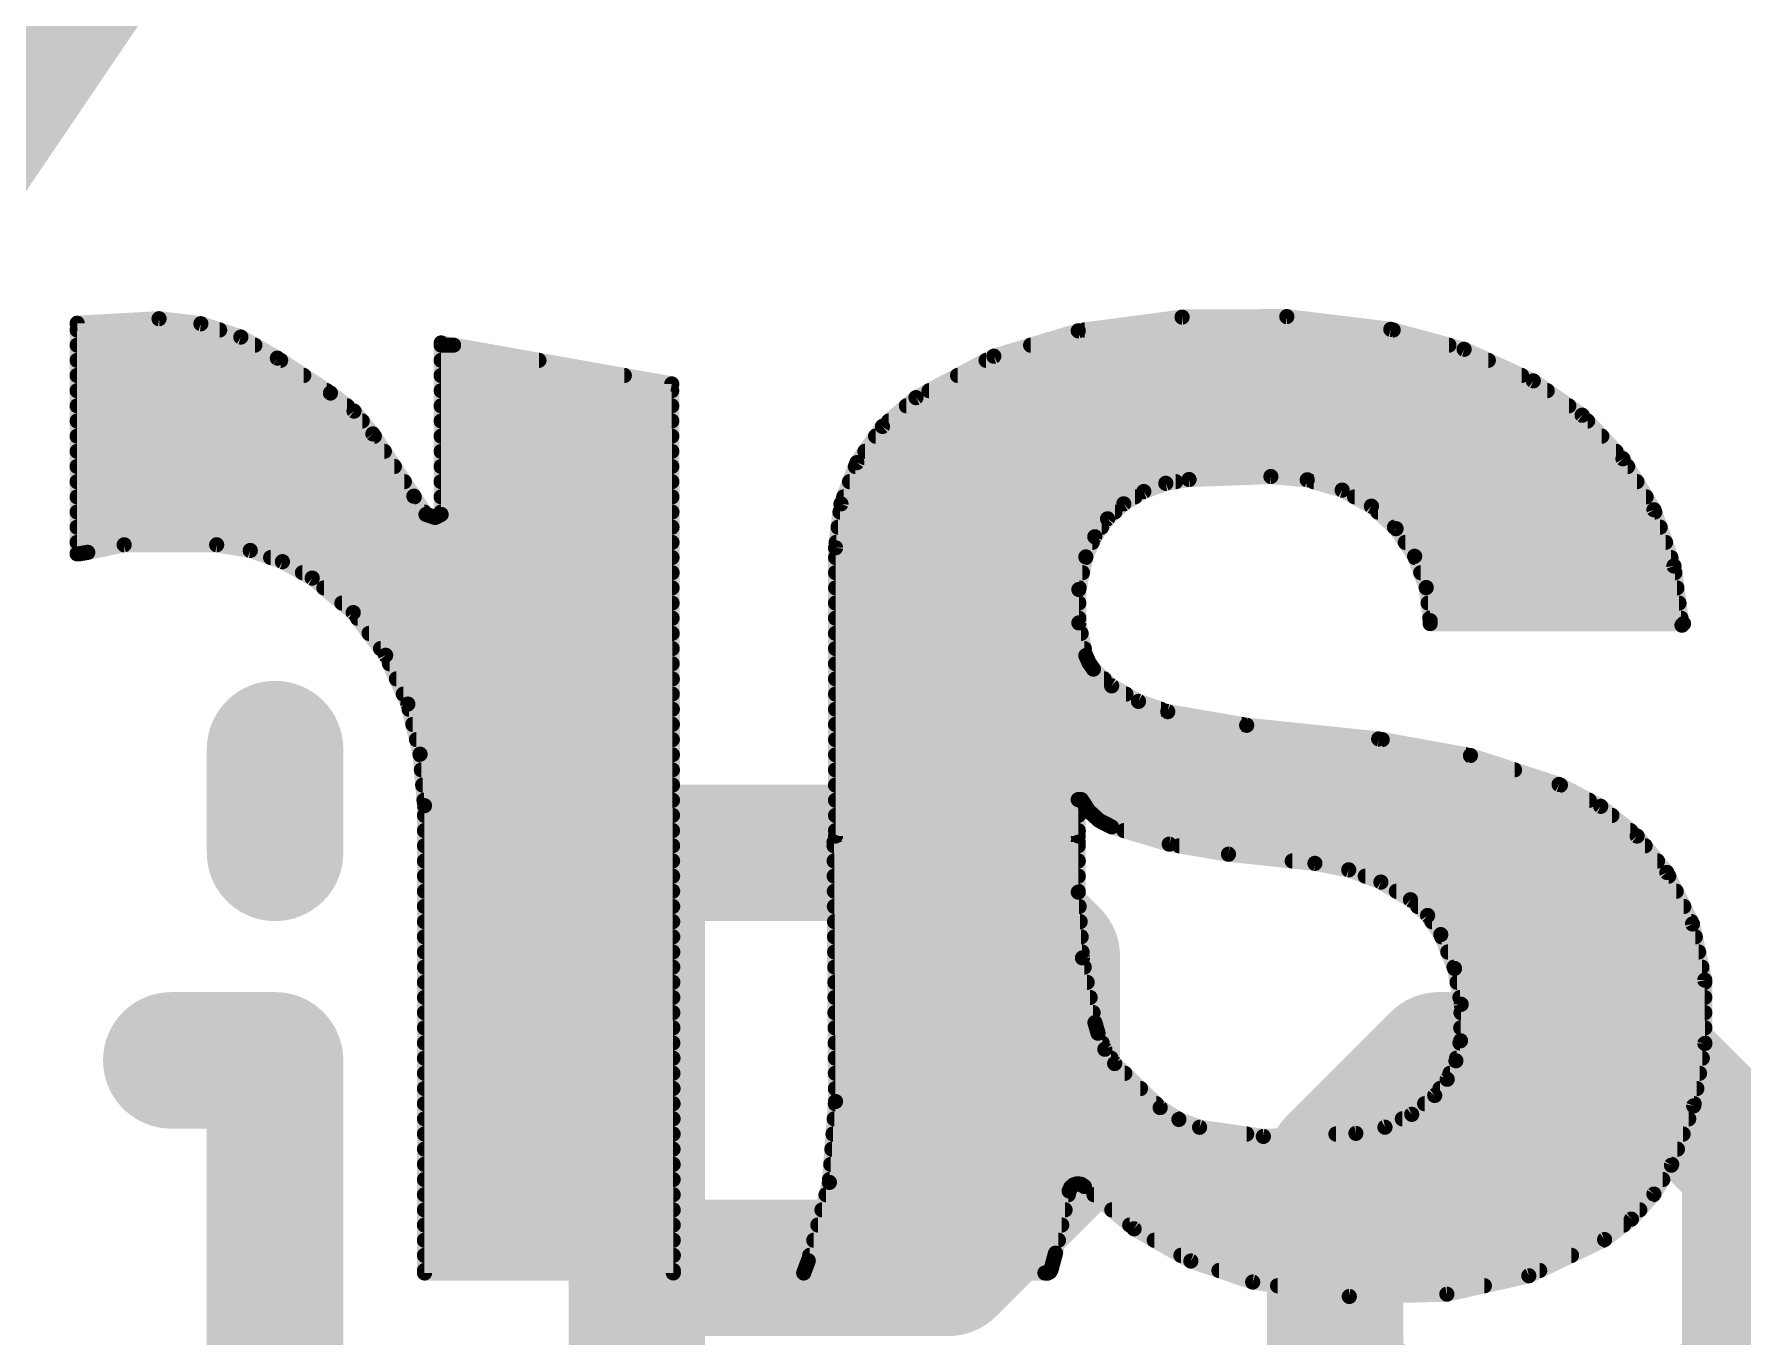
# Model space of a CAD drawing. Extents: x -0.1 to 26.8, y -8.9 to 12.8.
# Drawn here: x 13.17 to 16.031, y 1.057 to 3.238 of the extents above; entities that cross this region are included whole.
import ezdxf

# ---------------------------------------------------------------- set-up
doc = ezdxf.new("R2010")
doc.units = 0
for name, color, linetype in [('1', 12, 'CONTINUOUS'), ('21', 41, 'CONTINUOUS'), ('22', 40, 'CONTINUOUS')]:
    doc.layers.add(name, color=color, linetype=linetype)

msp = doc.modelspace()

# ---------------------------------------------------------------- linework, layer by layer
at = {"layer": '1', "const_width": 0.254}
msp.add_lwpolyline([(11.7602, 1.143), (14.2748, 4.8514)], dxfattribs=at)
at = {"layer": '21', "const_width": 0.2286}
for points in [[(13.5732, 2.0415), (13.5732, 1.8678)], [(14.1791, 0.8255), (14.1791, 1.8678)], [(14.1791, 1.8678), (14.7002, 1.8678)], [(14.7002, 1.8678), (14.874, 1.6941)], [(14.874, 1.6941), (14.874, 1.3466)], [(13.3995, 1.5204), (13.5732, 1.5204)], [(13.5732, 1.5204), (13.5732, 0.8255)], [(15.5222, 1.5204), (15.3485, 1.3466)], [(15.8696, 1.5204), (15.5222, 1.5204)], [(16.0434, 1.3466), (15.8696, 1.5204)], [(14.874, 1.3466), (14.7002, 1.1729)], [(15.3485, 1.3466), (15.3485, 0.9992)], [(16.0434, 0.9992), (16.0434, 1.3466)], [(14.7002, 1.1729), (14.1791, 1.1729)], [(15.3485, 0.9992), (15.5222, 0.8255)], [(15.8696, 0.8255), (16.0434, 0.9992)]]:
    msp.add_lwpolyline(points, dxfattribs=at)
at = {"layer": '21', "const_width": 0.1143}
for points in [[(13.6304, 2.0415, 1), (13.5161, 2.0415)], [(14.2362, 1.8678, 1), (14.1219, 1.8678)], [(14.1791, 1.9249, 1), (14.1791, 1.8106)], [(14.7406, 1.9082, 1), (14.6598, 1.8274)], [(14.7002, 1.8106, 1), (14.7002, 1.9249)], [(13.5161, 1.8678, 1), (13.6304, 1.8678)], [(14.9311, 1.6941, 1), (14.8168, 1.6941)], [(14.8335, 1.6537, 1), (14.9144, 1.7345)], [(13.3995, 1.5775, 1), (13.3995, 1.4632)], [(13.6304, 1.5204, 1), (13.5161, 1.5204)], [(13.5732, 1.4632, 1), (13.5732, 1.5775)], [(15.5222, 1.5775, 1), (15.5222, 1.4632)], [(15.5626, 1.4799, 1), (15.4818, 1.5608)], [(15.91, 1.5608, 1), (15.8292, 1.4799)], [(15.8696, 1.4632, 1), (15.8696, 1.5775)], [(14.9144, 1.3062, 1), (14.8335, 1.3871)], [(15.4056, 1.3466, 1), (15.2913, 1.3466)], [(16.1005, 1.3466, 1), (15.9862, 1.3466)], [(15.3081, 1.3871, 1), (15.3889, 1.3062)], [(16.0029, 1.3062, 1), (16.0838, 1.3871)], [(14.8168, 1.3466, 1), (14.9311, 1.3466)], [(14.1791, 1.2301, 1), (14.1791, 1.1158)], [(14.6598, 1.2133, 1), (14.7406, 1.1325)], [(14.7002, 1.1158, 1), (14.7002, 1.2301)], [(15.3889, 1.0396, 1), (15.3081, 0.9588)], [(16.0838, 0.9588, 1), (16.0029, 1.0396)]]:
    msp.add_lwpolyline(points, format="xyb", dxfattribs=at)
at = {"layer": '22', "const_width": 0.0254}
for points in [[(14.9182, 2.7418), (15.0921, 2.7648)], [(15.0921, 2.7648), (15.2674, 2.7656)], [(15.2674, 2.7656), (15.4415, 2.7443)], [(13.379, 2.7621), (13.2418, 2.7545)], [(13.2418, 2.7545), (13.2418, 2.3684)], [(13.2418, 2.7432), (13.4805, 2.7432)], [(13.4491, 2.7537), (13.379, 2.7621)], [(13.516, 2.7314), (13.4491, 2.7537)], [(14.7768, 2.6993), (14.9182, 2.7418)], [(14.9288, 2.7432), (15.4455, 2.7432)], [(15.4415, 2.7443), (15.5644, 2.7109)], [(13.2418, 2.7178), (13.5395, 2.7178)], [(13.5771, 2.6961), (13.516, 2.7314)], [(14.2375, 2.6529), (13.8514, 2.7215)], [(13.8514, 2.7215), (13.8514, 2.4344)], [(13.8514, 2.7178), (13.8722, 2.7178)], [(14.8384, 2.7178), (15.5389, 2.7178)], [(15.5644, 2.7109), (15.6802, 2.658)], [(13.2418, 2.6924), (13.5827, 2.6924)], [(13.666, 2.6376), (13.5771, 2.6961)], [(13.8514, 2.6924), (14.0152, 2.6924)], [(14.6465, 2.63), (14.7768, 2.6993)], [(14.7638, 2.6924), (15.6049, 2.6924)], [(13.2418, 2.667), (13.6213, 2.667)], [(13.8514, 2.667), (14.1581, 2.667)], [(14.2401, 1.1644), (14.2375, 2.6529)], [(14.7161, 2.667), (15.6605, 2.667)], [(15.6802, 2.658), (15.762, 2.6005)], [(13.2418, 2.6416), (13.6599, 2.6416)], [(13.7055, 2.6074), (13.666, 2.6376)], [(13.8514, 2.6416), (14.2375, 2.6416)], [(14.5903, 2.5817), (14.6465, 2.63)], [(14.6683, 2.6416), (15.7035, 2.6416)], [(13.2418, 2.6162), (13.694, 2.6162)], [(13.7371, 2.5691), (13.7055, 2.6074)], [(13.8514, 2.6162), (14.2376, 2.6162)], [(14.6304, 2.6162), (15.7397, 2.6162)], [(15.762, 2.6005), (15.8303, 2.5276)], [(13.2418, 2.5908), (13.7192, 2.5908)], [(13.2418, 2.5654), (13.7395, 2.5654)], [(13.8057, 2.4649), (13.7371, 2.5691)], [(13.8514, 2.5908), (14.2376, 2.5908)], [(13.8514, 2.5654), (14.2377, 2.5654)], [(14.5476, 2.5212), (14.5903, 2.5817)], [(14.5788, 2.5654), (15.7949, 2.5654)], [(14.6009, 2.5908), (15.7711, 2.5908)], [(13.2418, 2.54), (13.7563, 2.54)], [(13.8514, 2.54), (14.2377, 2.54)], [(14.5609, 2.54), (15.8187, 2.54)], [(13.2418, 2.5146), (13.773, 2.5146)], [(13.8514, 2.5146), (14.2377, 2.5146)], [(14.5209, 2.4521), (14.5476, 2.5212)], [(14.545, 2.5146), (15.8382, 2.5146)], [(15.8303, 2.5276), (15.8823, 2.4422)], [(13.2418, 2.4892), (13.7897, 2.4892)], [(13.8514, 2.4892), (14.2378, 2.4892)], [(14.5352, 2.4892), (15.0813, 2.4892)], [(15.0649, 2.4865), (15.028, 2.4728)], [(15.1037, 2.4929), (15.0649, 2.4865)], [(15.2408, 2.4979), (15.1037, 2.4929)], [(15.3016, 2.4924), (15.2408, 2.4979)], [(15.3602, 2.4751), (15.3016, 2.4924)], [(15.3123, 2.4892), (15.8537, 2.4892)], [(13.2418, 2.4638), (13.8064, 2.4638)], [(13.826, 2.4344), (13.8057, 2.4649)], [(13.8514, 2.4638), (14.2378, 2.4638)], [(14.5118, 2.3786), (14.5209, 2.4521)], [(14.5254, 2.4638), (15.0133, 2.4638)], [(14.9944, 2.4522), (14.9673, 2.4271)], [(15.028, 2.4728), (14.9944, 2.4522)], [(15.4091, 2.4482), (15.3602, 2.4751)], [(15.3808, 2.4638), (15.8691, 2.4638)], [(15.4503, 2.4106), (15.4091, 2.4482)], [(13.2418, 2.4384), (13.8233, 2.4384)], [(13.8413, 2.4294), (13.826, 2.4344)], [(13.8514, 2.4344), (13.8413, 2.4294)], [(13.8514, 2.4384), (14.2379, 2.4384)], [(14.5192, 2.4384), (14.9795, 2.4384)], [(14.9673, 2.4271), (14.9459, 2.3971)], [(15.4199, 2.4384), (15.8836, 2.4384)], [(15.8823, 2.4422), (15.9157, 2.348)], [(13.2418, 2.413), (14.2379, 2.413)], [(14.5161, 2.413), (14.9573, 2.413)], [(14.9459, 2.3971), (14.9309, 2.3633)], [(15.4477, 2.413), (15.8926, 2.413)], [(15.4815, 2.3643), (15.4503, 2.4106)], [(13.2418, 2.3876), (14.238, 2.3876)], [(13.2418, 2.3684), (13.2444, 2.3684)], [(13.2444, 2.3684), (13.2596, 2.3709)], [(13.2596, 2.3709), (13.3206, 2.3836)], [(13.3206, 2.3836), (13.4755, 2.3836)], [(13.4755, 2.3836), (13.5317, 2.3741)], [(13.5317, 2.3741), (13.5856, 2.3553)], [(13.5658, 2.3622), (14.238, 2.3622)], [(14.5118, 1.896), (14.5118, 2.3786)], [(14.5118, 2.3622), (14.9307, 2.3622)], [(14.5129, 2.3876), (14.9417, 2.3876)], [(14.9309, 2.3633), (14.9192, 2.3087)], [(15.4658, 2.3876), (15.9016, 2.3876)], [(15.5009, 2.312), (15.4815, 2.3643)], [(15.4823, 2.3622), (15.9107, 2.3622)], [(13.5856, 2.3553), (13.6355, 2.3278)], [(13.6192, 2.3368), (14.2381, 2.3368)], [(14.5118, 2.3368), (14.9252, 2.3368)], [(15.4917, 2.3368), (15.9172, 2.3368)], [(15.9157, 2.348), (15.9292, 2.249)], [(13.6355, 2.3278), (13.7042, 2.2701)], [(13.655, 2.3114), (14.2381, 2.3114)], [(14.5118, 2.3114), (14.9198, 2.3114)], [(14.9192, 2.3087), (14.9192, 2.2528)], [(15.5075, 2.2566), (15.5009, 2.312)], [(15.501, 2.3114), (15.9207, 2.3114)], [(13.6852, 2.286), (14.2381, 2.286)], [(14.5118, 2.286), (14.9192, 2.286)], [(15.504, 2.286), (15.9242, 2.286)], [(13.7042, 2.2701), (13.7585, 2.1986)], [(13.7114, 2.2606), (14.2382, 2.2606)], [(14.5118, 2.2606), (14.9192, 2.2606)], [(14.9192, 2.2528), (14.9309, 2.1982)], [(15.507, 2.2606), (15.9276, 2.2606)], [(15.5075, 2.2516), (15.5075, 2.2566)], [(15.9317, 2.2516), (15.5075, 2.2516)], [(15.9292, 2.249), (15.9317, 2.2516)], [(13.7307, 2.2352), (14.2382, 2.2352)], [(14.5118, 2.2352), (14.923, 2.2352)], [(13.7499, 2.2098), (14.2383, 2.2098)], [(13.7585, 2.1986), (13.7956, 2.1169)], [(14.5118, 2.2098), (14.9284, 2.2098)], [(14.9309, 2.1982), (14.9362, 2.1862)], [(13.7649, 2.1844), (14.2383, 2.1844)], [(14.5118, 2.1844), (14.9374, 2.1844)], [(14.9362, 2.1862), (14.9436, 2.1754)], [(14.9436, 2.1754), (14.9741, 2.1474)], [(13.7765, 2.159), (14.2384, 2.159)], [(13.788, 2.1336), (14.2384, 2.1336)], [(14.5118, 2.159), (14.9615, 2.159)], [(14.5118, 2.1336), (14.998, 2.1336)], [(14.9741, 2.1474), (15.0191, 2.1215)], [(13.7956, 2.1169), (13.8161, 2.0329)], [(13.7977, 2.1082), (14.2385, 2.1082)], [(14.5118, 2.1082), (15.0567, 2.1082)], [(15.0191, 2.1215), (15.0681, 2.1042)], [(13.8039, 2.0828), (14.2385, 2.0828)], [(14.5118, 2.0828), (15.1921, 2.0828)], [(15.0681, 2.1042), (15.2002, 2.0814)], [(15.2002, 2.0814), (15.4212, 2.0585)], [(13.8101, 2.0574), (14.2385, 2.0574)], [(14.5118, 2.0574), (15.4273, 2.0574)], [(15.4212, 2.0585), (15.5749, 2.0307)], [(13.8161, 2.0329), (13.8235, 1.9468)], [(13.8161, 2.032), (14.2386, 2.032)], [(14.5118, 2.032), (15.5677, 2.032)], [(15.5749, 2.0307), (15.7234, 1.9823)], [(13.8183, 2.0066), (14.2386, 2.0066)], [(14.5118, 2.0066), (15.6488, 2.0066)], [(13.8205, 1.9812), (14.2387, 1.9812)], [(14.5118, 1.9812), (15.7255, 1.9812)], [(15.7234, 1.9823), (15.7931, 1.9457)], [(13.8227, 1.9558), (14.2387, 1.9558)], [(13.8235, 1.9468), (13.8235, 1.1644)], [(14.5118, 1.9558), (14.9182, 1.9558)], [(14.9233, 1.9569), (14.9182, 1.9569)], [(14.9182, 1.9569), (14.9182, 1.896)], [(14.9361, 1.9375), (14.9233, 1.9569)], [(14.924, 1.9558), (15.7738, 1.9558)], [(14.9534, 1.9219), (14.9361, 1.9375)], [(15.7931, 1.9457), (15.854, 1.8959)], [(13.8235, 1.9304), (14.2388, 1.9304)], [(13.8235, 1.905), (14.2388, 1.905)], [(14.5118, 1.9304), (14.9182, 1.9304)], [(14.5118, 1.905), (14.9182, 1.905)], [(14.944, 1.9304), (15.8118, 1.9304)], [(14.9741, 1.9112), (14.9534, 1.9219)], [(15.0705, 1.8824), (14.9741, 1.9112)], [(14.9949, 1.905), (15.8429, 1.905)], [(13.8235, 1.8796), (14.2389, 1.8796)], [(14.5118, 1.4515), (14.5093, 1.8858)], [(14.5093, 1.8858), (14.9182, 1.8858)], [(14.5093, 1.8796), (14.9182, 1.8796)], [(14.9182, 1.896), (14.5118, 1.896)], [(14.9182, 1.8858), (14.9182, 1.802)], [(15.1697, 1.8655), (15.0705, 1.8824)], [(15.0872, 1.8796), (15.8674, 1.8796)], [(15.854, 1.8959), (15.9038, 1.835)], [(13.8235, 1.8542), (14.2389, 1.8542)], [(14.5095, 1.8542), (14.9182, 1.8542)], [(15.3145, 1.8502), (15.1697, 1.8655)], [(15.2766, 1.8542), (15.8881, 1.8542)], [(15.3711, 1.8394), (15.3145, 1.8502)], [(13.8235, 1.8288), (14.2389, 1.8288)], [(14.5096, 1.8288), (14.9182, 1.8288)], [(15.425, 1.8189), (15.3711, 1.8394)], [(15.3989, 1.8288), (15.9069, 1.8288)], [(15.4745, 1.7893), (15.425, 1.8189)], [(15.9038, 1.835), (15.9467, 1.7488)], [(13.8235, 1.8034), (14.239, 1.8034)], [(14.5098, 1.8034), (14.9182, 1.8034)], [(14.9182, 1.802), (14.9252, 1.6919)], [(15.4509, 1.8034), (15.9195, 1.8034)], [(13.8235, 1.778), (14.239, 1.778)], [(14.5099, 1.778), (14.9197, 1.778)], [(15.5033, 1.763), (15.4745, 1.7893)], [(15.4869, 1.778), (15.9322, 1.778)], [(15.5253, 1.7309), (15.5033, 1.763)], [(13.8235, 1.7526), (14.2391, 1.7526)], [(14.5101, 1.7526), (14.9214, 1.7526)], [(15.5104, 1.7526), (15.9448, 1.7526)], [(15.9467, 1.7488), (15.9673, 1.6547)], [(13.8235, 1.7272), (14.2391, 1.7272)], [(14.5102, 1.7272), (14.923, 1.7272)], [(15.5483, 1.6743), (15.5253, 1.7309)], [(15.5268, 1.7272), (15.9514, 1.7272)], [(13.8235, 1.7018), (14.2392, 1.7018)], [(13.8235, 1.6764), (14.2392, 1.6764)], [(14.5104, 1.7018), (14.9246, 1.7018)], [(14.5105, 1.6764), (14.9282, 1.6764)], [(14.9252, 1.6919), (14.9462, 1.5835)], [(15.5371, 1.7018), (15.957, 1.7018)], [(15.5474, 1.6764), (15.9625, 1.6764)], [(13.8235, 1.651), (14.2393, 1.651)], [(14.5107, 1.651), (14.9331, 1.651)], [(15.5594, 1.6142), (15.5483, 1.6743)], [(15.5526, 1.651), (15.9673, 1.651)], [(15.9673, 1.6547), (15.9676, 1.5486)], [(13.8235, 1.6256), (14.2393, 1.6256)], [(14.5108, 1.6256), (14.9381, 1.6256)], [(15.5573, 1.6256), (15.9674, 1.6256)], [(13.8235, 1.6002), (14.2393, 1.6002)], [(14.5109, 1.6002), (14.943, 1.6002)], [(15.5583, 1.5531), (15.5594, 1.6142)], [(15.5592, 1.6002), (15.9674, 1.6002)], [(13.8235, 1.5748), (14.2394, 1.5748)], [(14.5111, 1.5748), (14.9487, 1.5748)], [(14.9462, 1.5835), (14.9513, 1.5658)], [(14.9513, 1.5658), (14.9628, 1.539)], [(15.5587, 1.5748), (15.9675, 1.5748)], [(13.8235, 1.5494), (14.2394, 1.5494)], [(14.5112, 1.5494), (14.9583, 1.5494)], [(14.9628, 1.539), (14.9792, 1.515)], [(15.5506, 1.5197), (15.5583, 1.5531)], [(15.5574, 1.5494), (15.9675, 1.5494)], [(15.9676, 1.5486), (15.9487, 1.4441)], [(13.8235, 1.524), (14.2395, 1.524)], [(14.5114, 1.524), (14.973, 1.524)], [(14.9792, 1.515), (15.0554, 1.4413)], [(15.536, 1.4888), (15.5506, 1.5197)], [(15.5516, 1.524), (15.9631, 1.524)], [(13.8235, 1.4986), (14.2395, 1.4986)], [(14.5115, 1.4986), (14.9962, 1.4986)], [(15.5151, 1.4616), (15.536, 1.4888)], [(15.5406, 1.4986), (15.9585, 1.4986)], [(13.8235, 1.4732), (14.2396, 1.4732)], [(13.8235, 1.4478), (14.2396, 1.4478)], [(14.5015, 1.316), (14.5118, 1.4515)], [(14.5115, 1.4478), (15.0487, 1.4478)], [(14.5117, 1.4732), (15.0224, 1.4732)], [(15.4767, 1.43), (15.5151, 1.4616)], [(15.4983, 1.4478), (15.9494, 1.4478)], [(15.524, 1.4732), (15.954, 1.4732)], [(13.8235, 1.4224), (14.2397, 1.4224)], [(14.5096, 1.4224), (15.0853, 1.4224)], [(15.0554, 1.4413), (15.0867, 1.4215)], [(15.0867, 1.4215), (15.1214, 1.4083)], [(15.4318, 1.4084), (15.4767, 1.43)], [(15.4609, 1.4224), (15.9405, 1.4224)], [(15.9487, 1.4441), (15.9114, 1.3448)], [(13.8235, 1.397), (14.2397, 1.397)], [(14.5076, 1.397), (15.2002, 1.397)], [(15.1214, 1.4083), (15.2281, 1.393)], [(15.2281, 1.393), (15.3831, 1.3981)], [(15.3497, 1.397), (15.931, 1.397)], [(15.3831, 1.3981), (15.4318, 1.4084)], [(13.8235, 1.3716), (14.2397, 1.3716)], [(14.5057, 1.3716), (15.9215, 1.3716)], [(13.8235, 1.3462), (14.2398, 1.3462)], [(14.5038, 1.3462), (15.9119, 1.3462)], [(15.9114, 1.3448), (15.8822, 1.2965)], [(13.8235, 1.3208), (14.2398, 1.3208)], [(14.4661, 1.1848), (14.5015, 1.316)], [(14.5018, 1.3208), (15.8969, 1.3208)], [(14.9056, 1.3075), (14.903, 1.3016)], [(14.9104, 1.3118), (14.9056, 1.3075)], [(14.9166, 1.3137), (14.9104, 1.3118)], [(14.923, 1.3128), (14.9166, 1.3137)], [(14.9284, 1.3092), (14.923, 1.3128)], [(15.0117, 1.2384), (14.9284, 1.3092)], [(13.8235, 1.2954), (14.2399, 1.2954)], [(14.4959, 1.2954), (14.9016, 1.2954)], [(14.903, 1.3016), (14.8801, 1.1975)], [(14.9446, 1.2954), (15.8812, 1.2954)], [(15.8822, 1.2965), (15.8445, 1.2545)], [(13.8235, 1.27), (14.2399, 1.27)], [(14.4891, 1.27), (14.8961, 1.27)], [(14.9745, 1.27), (15.8584, 1.27)], [(15.8445, 1.2545), (15.7996, 1.2203)], [(13.8235, 1.2446), (14.24, 1.2446)], [(13.8235, 1.2192), (14.24, 1.2192)], [(14.4754, 1.2192), (14.8849, 1.2192)], [(14.4822, 1.2446), (14.8905, 1.2446)], [(15.0044, 1.2446), (15.8315, 1.2446)], [(15.1068, 1.1844), (15.0117, 1.2384)], [(15.0455, 1.2192), (15.7973, 1.2192)], [(15.7996, 1.2203), (15.6727, 1.1597)], [(13.8235, 1.1938), (14.2401, 1.1938)], [(14.4685, 1.1938), (14.8791, 1.1938)], [(14.8801, 1.1975), (14.8725, 1.1695)], [(15.0902, 1.1938), (15.7441, 1.1938)], [(13.8235, 1.1684), (14.2401, 1.1684)], [(13.8235, 1.1644), (14.2401, 1.1644)], [(14.4585, 1.1644), (14.4661, 1.1848)], [(14.8624, 1.1644), (14.4585, 1.1644)], [(14.46, 1.1684), (14.8718, 1.1684)], [(14.8666, 1.1641), (14.8624, 1.1644)], [(14.8703, 1.1659), (14.8666, 1.1641)], [(14.8725, 1.1695), (14.8703, 1.1659)], [(15.2103, 1.1492), (15.1068, 1.1844)], [(15.1538, 1.1684), (15.6909, 1.1684)], [(15.372, 1.1251), (15.2103, 1.1492)], [(15.2519, 1.143), (15.5982, 1.143)], [(15.6727, 1.1597), (15.5355, 1.1289)], [(15.5355, 1.1289), (15.372, 1.1251)]]:
    msp.add_lwpolyline(points, dxfattribs=at)
at = {"layer": '22', "const_width": 0.0127}
for points in [[(15.092, 2.7711, 1), (15.0921, 2.7584)], [(15.0929, 2.7585, 1), (15.0912, 2.7711)], [(15.2682, 2.7719, 1), (15.2667, 2.7593)], [(15.2675, 2.7593, 1), (15.2674, 2.772)], [(13.2482, 2.7545, 1), (13.2355, 2.7545)], [(13.2414, 2.7608, 1), (13.2422, 2.7482)], [(13.2418, 2.7496, 1), (13.2418, 2.7369)], [(13.3798, 2.7684, 1), (13.3782, 2.7558)], [(13.3794, 2.7558, 1), (13.3786, 2.7684)], [(13.4511, 2.7597, 1), (13.447, 2.7477)], [(13.4483, 2.7474, 1), (13.4498, 2.76)], [(13.4805, 2.7369, 1), (13.4805, 2.7496)], [(14.9174, 2.7481, 1), (14.919, 2.7355)], [(14.92, 2.7357, 1), (14.9164, 2.7479)], [(14.9288, 2.7496, 1), (14.9288, 2.7369)], [(15.4432, 2.7504, 1), (15.4398, 2.7382)], [(15.4407, 2.738, 1), (15.4423, 2.7506)], [(15.4455, 2.7369, 1), (15.4455, 2.7496)], [(13.2418, 2.7241, 1), (13.2418, 2.7115)], [(13.5192, 2.7369, 1), (13.5128, 2.7259)], [(13.514, 2.7254, 1), (13.518, 2.7374)], [(13.5395, 2.7115, 1), (13.5395, 2.7241)], [(13.8525, 2.7278, 1), (13.8503, 2.7152)], [(13.8577, 2.7215, 1), (13.8451, 2.7215)], [(13.8514, 2.7241, 1), (13.8514, 2.7115)], [(13.8722, 2.7115, 1), (13.8722, 2.7241)], [(14.8384, 2.7241, 1), (14.8384, 2.7115)], [(15.5389, 2.7115, 1), (15.5389, 2.7241)], [(15.567, 2.7167, 1), (15.5617, 2.7051)], [(15.5627, 2.7048, 1), (15.566, 2.717)], [(13.2418, 2.6987, 1), (13.2418, 2.6861)], [(13.5806, 2.7014, 1), (13.5736, 2.6908)], [(13.5739, 2.6906, 1), (13.5803, 2.7016)], [(13.5827, 2.6861, 1), (13.5827, 2.6987)], [(13.8514, 2.6987, 1), (13.8514, 2.6861)], [(14.0152, 2.6861, 1), (14.0152, 2.6987)], [(14.7638, 2.6987, 1), (14.7638, 2.6861)], [(14.775, 2.7054, 1), (14.7787, 2.6932)], [(14.7798, 2.6937, 1), (14.7738, 2.7049)], [(15.6049, 2.6861, 1), (15.6049, 2.6987)], [(13.2418, 2.6734, 1), (13.2418, 2.6607)], [(13.6213, 2.6607, 1), (13.6213, 2.6734)], [(13.8514, 2.6734, 1), (13.8514, 2.6607)], [(14.1581, 2.6607, 1), (14.1581, 2.6734)], [(14.2438, 2.6529, 1), (14.2312, 2.6529)], [(14.2364, 2.6466, 1), (14.2386, 2.6592)], [(14.7161, 2.6734, 1), (14.7161, 2.6607)], [(15.6605, 2.6607, 1), (15.6605, 2.6734)], [(15.6839, 2.6632, 1), (15.6765, 2.6528)], [(15.6776, 2.6522, 1), (15.6828, 2.6638)], [(13.2418, 2.6479, 1), (13.2418, 2.6353)], [(13.6699, 2.6426, 1), (13.6621, 2.6326)], [(13.6599, 2.6353, 1), (13.6599, 2.6479)], [(13.6625, 2.6323, 1), (13.6695, 2.6429)], [(13.8514, 2.6479, 1), (13.8514, 2.6353)], [(14.2375, 2.6353, 1), (14.2375, 2.6479)], [(14.6435, 2.6356, 1), (14.6495, 2.6244)], [(14.6506, 2.6252, 1), (14.6424, 2.6348)], [(14.6683, 2.6479, 1), (14.6683, 2.6353)], [(15.7035, 2.6353, 1), (15.7035, 2.6479)], [(13.2418, 2.6225, 1), (13.2418, 2.6099)], [(13.694, 2.6099, 1), (13.694, 2.6225)], [(13.7103, 2.6114, 1), (13.7006, 2.6034)], [(13.7016, 2.6024, 1), (13.7093, 2.6124)], [(13.8514, 2.6225, 1), (13.8514, 2.6099)], [(14.2376, 2.6099, 1), (14.2376, 2.6225)], [(14.6304, 2.6225, 1), (14.6304, 2.6099)], [(15.7397, 2.6099, 1), (15.7397, 2.6225)], [(15.7666, 2.6049, 1), (15.7573, 2.5962)], [(15.7583, 2.5953, 1), (15.7656, 2.6057)], [(13.2418, 2.5972, 1), (13.2418, 2.5845)], [(13.2418, 2.5717, 1), (13.2418, 2.5591)], [(13.7192, 2.5845, 1), (13.7192, 2.5972)], [(13.7424, 2.5726, 1), (13.7318, 2.5656)], [(13.7322, 2.5651, 1), (13.742, 2.5731)], [(13.7395, 2.5591, 1), (13.7395, 2.5717)], [(13.8514, 2.5972, 1), (13.8514, 2.5845)], [(13.8514, 2.5717, 1), (13.8514, 2.5591)], [(14.2376, 2.5845, 1), (14.2376, 2.5972)], [(14.2377, 2.5591, 1), (14.2377, 2.5717)], [(14.5788, 2.5717, 1), (14.5788, 2.5591)], [(14.5862, 2.5865, 1), (14.5945, 2.5769)], [(14.5955, 2.578, 1), (14.5851, 2.5854)], [(14.6009, 2.5972, 1), (14.6009, 2.5845)], [(15.7711, 2.5845, 1), (15.7711, 2.5972)], [(15.7949, 2.5591, 1), (15.7949, 2.5717)], [(13.2418, 2.5463, 1), (13.2418, 2.5337)], [(13.7563, 2.5337, 1), (13.7563, 2.5463)], [(13.8514, 2.5463, 1), (13.8514, 2.5337)], [(14.2377, 2.5337, 1), (14.2377, 2.5463)], [(14.5609, 2.5463, 1), (14.5609, 2.5337)], [(15.8187, 2.5337, 1), (15.8187, 2.5463)], [(13.2418, 2.521, 1), (13.2418, 2.5083)], [(13.773, 2.5083, 1), (13.773, 2.521)], [(13.8514, 2.521, 1), (13.8514, 2.5083)], [(14.2377, 2.5083, 1), (14.2377, 2.521)], [(14.545, 2.521, 1), (14.545, 2.5083)], [(14.5424, 2.5249, 1), (14.5528, 2.5175)], [(14.5535, 2.5189, 1), (14.5417, 2.5235)], [(15.8357, 2.5309, 1), (15.8249, 2.5243)], [(15.8257, 2.5232, 1), (15.8349, 2.5319)], [(15.8382, 2.5083, 1), (15.8382, 2.521)], [(13.2418, 2.4956, 1), (13.2418, 2.4829)], [(13.7897, 2.4829, 1), (13.7897, 2.4956)], [(13.8514, 2.4956, 1), (13.8514, 2.4829)], [(14.2378, 2.4829, 1), (14.2378, 2.4956)], [(14.5352, 2.4956, 1), (14.5352, 2.4829)], [(15.0638, 2.4928, 1), (15.0659, 2.4802)], [(15.0671, 2.4805, 1), (15.0626, 2.4924)], [(15.0813, 2.4829, 1), (15.0813, 2.4956)], [(15.1035, 2.4992, 1), (15.1039, 2.4866)], [(15.1047, 2.4866, 1), (15.1027, 2.4992)], [(15.2414, 2.5042, 1), (15.2402, 2.4916)], [(15.241, 2.4916, 1), (15.2406, 2.5042)], [(15.3034, 2.4984, 1), (15.2998, 2.4863)], [(15.301, 2.486, 1), (15.3022, 2.4987)], [(15.3123, 2.4956, 1), (15.3123, 2.4829)], [(15.8537, 2.4829, 1), (15.8537, 2.4956)], [(13.2418, 2.4701, 1), (13.2418, 2.4575)], [(13.811, 2.4684, 1), (13.8004, 2.4614)], [(13.8004, 2.4614, 1), (13.811, 2.4684)], [(13.8064, 2.4575, 1), (13.8064, 2.4701)], [(13.8514, 2.4701, 1), (13.8514, 2.4575)], [(14.2378, 2.4575, 1), (14.2378, 2.4701)], [(14.515, 2.4544, 1), (14.5268, 2.4498)], [(14.5272, 2.4513, 1), (14.5146, 2.4529)], [(14.5254, 2.4701, 1), (14.5254, 2.4575)], [(14.9911, 2.4576, 1), (14.9977, 2.4468)], [(14.9987, 2.4475, 1), (14.9901, 2.4569)], [(15.0133, 2.4575, 1), (15.0133, 2.4701)], [(15.0258, 2.4787, 1), (15.0302, 2.4668)], [(15.0313, 2.4673, 1), (15.0247, 2.4782)], [(15.3633, 2.4807, 1), (15.3571, 2.4695)], [(15.3584, 2.469, 1), (15.362, 2.4812)], [(15.3808, 2.4701, 1), (15.3808, 2.4575)], [(15.4134, 2.4529, 1), (15.4048, 2.4435)], [(15.8691, 2.4575, 1), (15.8691, 2.4701)], [(13.2418, 2.4447, 1), (13.2418, 2.4321)], [(13.828, 2.4404, 1), (13.824, 2.4284)], [(13.8207, 2.4309, 1), (13.8313, 2.4379)], [(13.8233, 2.4321, 1), (13.8233, 2.4447)], [(13.8385, 2.4351, 1), (13.8441, 2.4237)], [(13.8393, 2.4234, 1), (13.8433, 2.4354)], [(13.8514, 2.4447, 1), (13.8514, 2.4321)], [(13.8451, 2.4344, 1), (13.8577, 2.4344)], [(13.8542, 2.4287, 1), (13.8486, 2.4401)], [(14.2379, 2.4321, 1), (14.2379, 2.4447)], [(14.5192, 2.4447, 1), (14.5192, 2.4321)], [(14.963, 2.4318, 1), (14.9716, 2.4224)], [(14.9725, 2.4234, 1), (14.9622, 2.4308)], [(14.9795, 2.4321, 1), (14.9795, 2.4447)], [(15.406, 2.4427, 1), (15.4122, 2.4538)], [(15.4199, 2.4447, 1), (15.4199, 2.4321)], [(15.8882, 2.4443, 1), (15.8763, 2.4401)], [(15.8768, 2.4389, 1), (15.8877, 2.4455)], [(15.8836, 2.4321, 1), (15.8836, 2.4447)], [(13.2418, 2.4194, 1), (13.2418, 2.4067)], [(14.2379, 2.4067, 1), (14.2379, 2.4194)], [(14.5161, 2.4194, 1), (14.5161, 2.4067)], [(14.9407, 2.4007, 1), (14.951, 2.3934)], [(14.9517, 2.3945, 1), (14.9401, 2.3996)], [(14.9573, 2.4067, 1), (14.9573, 2.4194)], [(15.4477, 2.4194, 1), (15.4477, 2.4067)], [(15.4556, 2.4141, 1), (15.445, 2.407)], [(15.446, 2.4059, 1), (15.4546, 2.4153)], [(15.8926, 2.4067, 1), (15.8926, 2.4194)], [(13.2418, 2.3748, 1), (13.2418, 2.3621)], [(13.2355, 2.3684, 1), (13.2482, 2.3684)], [(13.2418, 2.3939, 1), (13.2418, 2.3813)], [(13.2434, 2.3747, 1), (13.2454, 2.3621)], [(13.2444, 2.3621, 1), (13.2444, 2.3748)], [(13.2583, 2.3771, 1), (13.2609, 2.3647)], [(13.2606, 2.3646, 1), (13.2586, 2.3772)], [(13.3206, 2.3899, 1), (13.3206, 2.3773)], [(13.3219, 2.3774, 1), (13.3193, 2.3898)], [(13.4766, 2.3899, 1), (13.4744, 2.3773)], [(13.4755, 2.3773, 1), (13.4755, 2.3899)], [(13.5338, 2.3801, 1), (13.5296, 2.3681)], [(13.5307, 2.3678, 1), (13.5328, 2.3803)], [(13.5658, 2.3685, 1), (13.5658, 2.3559)], [(14.238, 2.3813, 1), (14.238, 2.3939)], [(14.238, 2.3559, 1), (14.238, 2.3685)], [(14.5182, 2.3786, 1), (14.5055, 2.3786)], [(14.5055, 2.3794, 1), (14.5181, 2.3778)], [(14.5118, 2.3685, 1), (14.5118, 2.3559)], [(14.5129, 2.3939, 1), (14.5129, 2.3813)], [(14.9371, 2.362, 1), (14.9247, 2.3646)], [(14.9307, 2.3559, 1), (14.9307, 2.3685)], [(14.9417, 2.3813, 1), (14.9417, 2.3939)], [(15.4658, 2.3939, 1), (15.4658, 2.3813)], [(15.4874, 2.3665, 1), (15.4755, 2.3621)], [(15.4823, 2.3685, 1), (15.4823, 2.3559)], [(15.9016, 2.3813, 1), (15.9016, 2.3939)], [(15.9107, 2.3559, 1), (15.9107, 2.3685)], [(13.5886, 2.3609, 1), (13.5825, 2.3498)], [(13.5835, 2.3493, 1), (13.5877, 2.3613)], [(13.6192, 2.3432, 1), (13.6192, 2.3305)], [(14.2381, 2.3305, 1), (14.2381, 2.3432)], [(14.5118, 2.3432, 1), (14.5118, 2.3305)], [(14.9251, 2.3659, 1), (14.9367, 2.3607)], [(14.9252, 2.3305, 1), (14.9252, 2.3432)], [(15.4762, 2.3608, 1), (15.4868, 2.3679)], [(15.4917, 2.3432, 1), (15.4917, 2.3305)], [(15.922, 2.3489, 1), (15.9094, 2.3472)], [(15.9097, 2.3459, 1), (15.9217, 2.3502)], [(15.9172, 2.3305, 1), (15.9172, 2.3432)], [(13.6396, 2.3327, 1), (13.6314, 2.3229)], [(13.6324, 2.3222, 1), (13.6386, 2.3334)], [(13.655, 2.3177, 1), (13.655, 2.3051)], [(14.2381, 2.3051, 1), (14.2381, 2.3177)], [(14.5118, 2.3177, 1), (14.5118, 2.3051)], [(14.9256, 2.3087, 1), (14.9129, 2.3087)], [(14.9198, 2.3051, 1), (14.9198, 2.3177)], [(15.5072, 2.3128, 1), (15.4946, 2.3113)], [(15.501, 2.3177, 1), (15.501, 2.3051)], [(15.495, 2.3098, 1), (15.5069, 2.3142)], [(15.9207, 2.3051, 1), (15.9207, 2.3177)], [(13.6852, 2.2923, 1), (13.6852, 2.2797)], [(14.2381, 2.2797, 1), (14.2381, 2.2923)], [(14.5118, 2.2923, 1), (14.5118, 2.2797)], [(14.913, 2.31, 1), (14.9254, 2.3074)], [(14.9192, 2.2797, 1), (14.9192, 2.2923)], [(15.504, 2.2923, 1), (15.504, 2.2797)], [(15.9242, 2.2797, 1), (15.9242, 2.2923)], [(13.7093, 2.2739, 1), (13.6991, 2.2662)], [(13.7001, 2.2652, 1), (13.7083, 2.2749)], [(13.7114, 2.267, 1), (13.7114, 2.2543)], [(14.2382, 2.2543, 1), (14.2382, 2.267)], [(14.5118, 2.267, 1), (14.5118, 2.2543)], [(14.9254, 2.2541, 1), (14.913, 2.2515)], [(14.9192, 2.2543, 1), (14.9192, 2.267)], [(15.507, 2.267, 1), (15.507, 2.2543)], [(15.5075, 2.258, 1), (15.5075, 2.2453)], [(15.5138, 2.2566, 1), (15.5012, 2.2566)], [(15.5012, 2.2559, 1), (15.5138, 2.2573)], [(15.9363, 2.2472, 1), (15.9271, 2.256)], [(15.9276, 2.2543, 1), (15.9276, 2.267)], [(15.9317, 2.2453, 1), (15.9317, 2.258)], [(13.7307, 2.2416, 1), (13.7307, 2.2289)], [(14.2382, 2.2289, 1), (14.2382, 2.2416)], [(14.5118, 2.2416, 1), (14.5118, 2.2289)], [(14.9129, 2.2528, 1), (14.9256, 2.2528)], [(14.923, 2.2289, 1), (14.923, 2.2416)], [(15.5012, 2.2516, 1), (15.5138, 2.2516)], [(15.9246, 2.2534, 1), (15.9338, 2.2446)], [(15.9229, 2.2481, 1), (15.9355, 2.2499)], [(13.7499, 2.2161, 1), (13.7499, 2.2035)], [(13.7642, 2.2012, 1), (13.7527, 2.196)], [(13.7534, 2.1947, 1), (13.7635, 2.2024)], [(14.2383, 2.2035, 1), (14.2383, 2.2161)], [(14.5118, 2.2161, 1), (14.5118, 2.2035)], [(14.9367, 2.2007, 1), (14.9251, 2.1957)], [(14.9247, 2.1969, 1), (14.9371, 2.1995)], [(14.9284, 2.2035, 1), (14.9284, 2.2161)], [(13.7649, 2.1907, 1), (13.7649, 2.1781)], [(14.2383, 2.1781, 1), (14.2383, 2.1907)], [(14.5118, 2.1907, 1), (14.5118, 2.1781)], [(14.9414, 2.1898, 1), (14.9309, 2.1826)], [(14.9303, 2.1836, 1), (14.942, 2.1887)], [(14.9479, 2.1801, 1), (14.9393, 2.1707)], [(14.9374, 2.1781, 1), (14.9374, 2.1907)], [(14.9384, 2.1718, 1), (14.9488, 2.179)], [(13.7765, 2.1654, 1), (13.7765, 2.1527)], [(13.788, 2.1399, 1), (13.788, 2.1273)], [(14.2384, 2.1527, 1), (14.2384, 2.1654)], [(14.2384, 2.1273, 1), (14.2384, 2.1399)], [(14.5118, 2.1654, 1), (14.5118, 2.1527)], [(14.5118, 2.1399, 1), (14.5118, 2.1273)], [(14.9615, 2.1527, 1), (14.9615, 2.1654)], [(14.9773, 2.1529, 1), (14.9709, 2.1419)], [(14.9698, 2.1427, 1), (14.9784, 2.1521)], [(14.998, 2.1273, 1), (14.998, 2.1399)], [(13.8018, 2.1184, 1), (13.7894, 2.1154)], [(13.7898, 2.1143, 1), (13.8014, 2.1195)], [(13.7977, 2.1145, 1), (13.7977, 2.1019)], [(14.2385, 2.1019, 1), (14.2385, 2.1145)], [(14.5118, 2.1145, 1), (14.5118, 2.1019)], [(15.0212, 2.1274, 1), (15.017, 2.1155)], [(15.0159, 2.1159, 1), (15.0223, 2.127)], [(15.0567, 2.1019, 1), (15.0567, 2.1145)], [(13.8039, 2.0892, 1), (13.8039, 2.0765)], [(14.2385, 2.0765, 1), (14.2385, 2.0892)], [(14.5118, 2.0892, 1), (14.5118, 2.0765)], [(15.0692, 2.1105, 1), (15.067, 2.0979)], [(15.066, 2.0982, 1), (15.0702, 2.1102)], [(15.1921, 2.0765, 1), (15.1921, 2.0892)], [(15.2009, 2.0877, 1), (15.1995, 2.0751)], [(15.1991, 2.0751, 1), (15.2013, 2.0877)], [(13.8101, 2.0637, 1), (13.8101, 2.0511)], [(14.2385, 2.0511, 1), (14.2385, 2.0637)], [(14.5118, 2.0637, 1), (14.5118, 2.0511)], [(15.4223, 2.0647, 1), (15.4201, 2.0523)], [(15.4205, 2.0522, 1), (15.4219, 2.0648)], [(15.4273, 2.0511, 1), (15.4273, 2.0637)], [(13.8224, 2.0335, 1), (13.8097, 2.0324)], [(13.8161, 2.0383, 1), (13.8161, 2.0257)], [(13.8099, 2.0314, 1), (13.8222, 2.0344)], [(14.2386, 2.0257, 1), (14.2386, 2.0383)], [(14.5118, 2.0383, 1), (14.5118, 2.0257)], [(15.5677, 2.0257, 1), (15.5677, 2.0383)], [(15.5769, 2.0367, 1), (15.5729, 2.0247)], [(15.5738, 2.0245, 1), (15.576, 2.037)], [(13.8183, 2.013, 1), (13.8183, 2.0003)], [(14.2386, 2.0003, 1), (14.2386, 2.013)], [(14.5118, 2.013, 1), (14.5118, 2.0003)], [(15.6488, 2.0003, 1), (15.6488, 2.013)], [(13.8205, 1.9876, 1), (13.8205, 1.9748)], [(14.2387, 1.9748, 1), (14.2387, 1.9876)], [(14.5118, 1.9876, 1), (14.5118, 1.9748)], [(15.7264, 1.9879, 1), (15.7204, 1.9767)], [(15.7214, 1.9763, 1), (15.7254, 1.9883)], [(15.7255, 1.9748, 1), (15.7255, 1.9876)], [(13.8227, 1.9622, 1), (13.8227, 1.9494)], [(13.8299, 1.9468, 1), (13.8172, 1.9468)], [(13.8172, 1.9463, 1), (13.8298, 1.9473)], [(14.2387, 1.9494, 1), (14.2387, 1.9622)], [(14.5118, 1.9622, 1), (14.5118, 1.9494)], [(14.9182, 1.9633, 1), (14.9182, 1.9506)], [(14.9245, 1.9569, 1), (14.9119, 1.9569)], [(14.9286, 1.9604, 1), (14.918, 1.9534)], [(14.924, 1.9622, 1), (14.924, 1.9494)], [(14.9182, 1.9494, 1), (14.9182, 1.9622)], [(14.9233, 1.9506, 1), (14.9233, 1.9633)], [(14.9404, 1.9422, 1), (14.9319, 1.9327)], [(14.9308, 1.934, 1), (14.9414, 1.941)], [(15.7738, 1.9494, 1), (15.7738, 1.9622)], [(15.7971, 1.9506, 1), (15.789, 1.9408)], [(15.7901, 1.9401, 1), (15.796, 1.9513)], [(13.8235, 1.9368, 1), (13.8235, 1.9241)], [(13.8235, 1.9114, 1), (13.8235, 1.8986)], [(14.2388, 1.9241, 1), (14.2388, 1.9368)], [(14.2388, 1.8986, 1), (14.2388, 1.9114)], [(14.5118, 1.9368, 1), (14.5118, 1.9241)], [(14.5118, 1.9114, 1), (14.5118, 1.8986)], [(14.9182, 1.9241, 1), (14.9182, 1.9368)], [(14.9182, 1.8986, 1), (14.9182, 1.9114)], [(14.944, 1.9368, 1), (14.944, 1.9241)], [(14.9563, 1.9275, 1), (14.9505, 1.9163)], [(14.9492, 1.9172, 1), (14.9577, 1.9266)], [(14.9759, 1.9173, 1), (14.9723, 1.9051)], [(14.9712, 1.9056, 1), (14.977, 1.9168)], [(14.9949, 1.9114, 1), (14.9949, 1.8986)], [(15.8118, 1.9241, 1), (15.8118, 1.9368)], [(15.8429, 1.8986, 1), (15.8429, 1.9114)], [(13.8235, 1.886, 1), (13.8235, 1.8733)], [(14.2389, 1.8733, 1), (14.2389, 1.886)], [(14.5093, 1.8922, 1), (14.5093, 1.8795)], [(14.5093, 1.886, 1), (14.5093, 1.8733)], [(14.5156, 1.8858, 1), (14.503, 1.8858)], [(14.5118, 1.9024, 1), (14.5118, 1.8897)], [(14.5055, 1.896, 1), (14.5182, 1.896)], [(14.9119, 1.896, 1), (14.9245, 1.896)], [(14.9245, 1.8858, 1), (14.9119, 1.8858)], [(14.9182, 1.8897, 1), (14.9182, 1.9024)], [(14.9182, 1.8795, 1), (14.9182, 1.8922)], [(14.9182, 1.8733, 1), (14.9182, 1.886)], [(15.0716, 1.8887, 1), (15.0695, 1.8762)], [(15.0687, 1.8764, 1), (15.0723, 1.8885)], [(15.0872, 1.886, 1), (15.0872, 1.8733)], [(15.8589, 1.9, 1), (15.8491, 1.8919)], [(15.85, 1.891, 1), (15.858, 1.9009)], [(15.8674, 1.8733, 1), (15.8674, 1.886)], [(13.8235, 1.8606, 1), (13.8235, 1.8478)], [(14.2389, 1.8478, 1), (14.2389, 1.8606)], [(14.5095, 1.8606, 1), (14.5095, 1.8478)], [(14.9182, 1.8478, 1), (14.9182, 1.8606)], [(15.1704, 1.8718, 1), (15.169, 1.8592)], [(15.1686, 1.8592, 1), (15.1708, 1.8718)], [(15.2766, 1.8606, 1), (15.2766, 1.8478)], [(15.3157, 1.8564, 1), (15.3133, 1.844)], [(15.3138, 1.8439, 1), (15.3152, 1.8565)], [(15.8881, 1.8478, 1), (15.8881, 1.8606)], [(13.8235, 1.8352, 1), (13.8235, 1.8224)], [(14.2389, 1.8224, 1), (14.2389, 1.8352)], [(14.5096, 1.8352, 1), (14.5096, 1.8224)], [(14.9182, 1.8224, 1), (14.9182, 1.8352)], [(15.3734, 1.8453, 1), (15.3689, 1.8334)], [(15.3699, 1.8331, 1), (15.3723, 1.8456)], [(15.3989, 1.8352, 1), (15.3989, 1.8224)], [(15.4283, 1.8243, 1), (15.4217, 1.8134)], [(15.4227, 1.8129, 1), (15.4273, 1.8248)], [(15.9095, 1.8378, 1), (15.8981, 1.8322)], [(15.8989, 1.831, 1), (15.9087, 1.839)], [(15.9069, 1.8224, 1), (15.9069, 1.8352)], [(13.8235, 1.8098, 1), (13.8235, 1.7971)], [(14.239, 1.7971, 1), (14.239, 1.8098)], [(14.5098, 1.8098, 1), (14.5098, 1.7971)], [(14.9245, 1.8024, 1), (14.9119, 1.8016)], [(14.9119, 1.802, 1), (14.9245, 1.802)], [(14.9182, 1.7971, 1), (14.9182, 1.8098)], [(15.4509, 1.8098, 1), (15.4509, 1.7971)], [(15.9195, 1.7971, 1), (15.9195, 1.8098)], [(13.8235, 1.7844, 1), (13.8235, 1.7716)], [(14.239, 1.7716, 1), (14.239, 1.7844)], [(14.5099, 1.7844, 1), (14.5099, 1.7716)], [(14.9197, 1.7716, 1), (14.9197, 1.7844)], [(15.4788, 1.794, 1), (15.4702, 1.7846)], [(15.4712, 1.7838, 1), (15.4778, 1.7948)], [(15.4869, 1.7844, 1), (15.4869, 1.7716)], [(15.5085, 1.7666, 1), (15.498, 1.7594)], [(15.499, 1.7583, 1), (15.5075, 1.7677)], [(15.9322, 1.7716, 1), (15.9322, 1.7844)], [(13.8235, 1.759, 1), (13.8235, 1.7463)], [(14.2391, 1.7463, 1), (14.2391, 1.759)], [(14.5101, 1.759, 1), (14.5101, 1.7463)], [(14.9214, 1.7463, 1), (14.9214, 1.759)], [(15.5104, 1.759, 1), (15.5104, 1.7463)], [(15.9529, 1.7501, 1), (15.9405, 1.7474)], [(15.941, 1.7459, 1), (15.9524, 1.7516)], [(15.9448, 1.7463, 1), (15.9448, 1.759)], [(13.8235, 1.7336, 1), (13.8235, 1.7208)], [(14.2391, 1.7208, 1), (14.2391, 1.7336)], [(14.5102, 1.7336, 1), (14.5102, 1.7208)], [(14.923, 1.7208, 1), (14.923, 1.7336)], [(15.5312, 1.7333, 1), (15.5194, 1.7285)], [(15.5201, 1.7273, 1), (15.5305, 1.7345)], [(15.5268, 1.7336, 1), (15.5268, 1.7208)], [(15.9514, 1.7208, 1), (15.9514, 1.7336)], [(13.8235, 1.7082, 1), (13.8235, 1.6954)], [(13.8235, 1.6828, 1), (13.8235, 1.6701)], [(14.2392, 1.6954, 1), (14.2392, 1.7082)], [(14.2392, 1.6701, 1), (14.2392, 1.6828)], [(14.5104, 1.7082, 1), (14.5104, 1.6954)], [(14.5105, 1.6828, 1), (14.5105, 1.6701)], [(14.9315, 1.6931, 1), (14.919, 1.6906)], [(14.9189, 1.6915, 1), (14.9316, 1.6923)], [(14.9246, 1.6954, 1), (14.9246, 1.7082)], [(14.9282, 1.6701, 1), (14.9282, 1.6828)], [(15.5371, 1.7082, 1), (15.5371, 1.6954)], [(15.5474, 1.6828, 1), (15.5474, 1.6701)], [(15.957, 1.6954, 1), (15.957, 1.7082)], [(15.9625, 1.6701, 1), (15.9625, 1.6828)], [(13.8235, 1.6574, 1), (13.8235, 1.6446)], [(14.2393, 1.6446, 1), (14.2393, 1.6574)], [(14.5107, 1.6574, 1), (14.5107, 1.6446)], [(14.9331, 1.6446, 1), (14.9331, 1.6574)], [(15.5545, 1.6754, 1), (15.542, 1.6731)], [(15.5424, 1.6719, 1), (15.5542, 1.6767)], [(15.5526, 1.6574, 1), (15.5526, 1.6446)], [(15.9736, 1.6547, 1), (15.961, 1.6547)], [(15.9611, 1.6533, 1), (15.9735, 1.6561)], [(15.9673, 1.6446, 1), (15.9673, 1.6574)], [(13.8235, 1.632, 1), (13.8235, 1.6193)], [(14.2393, 1.6193, 1), (14.2393, 1.632)], [(14.5108, 1.632, 1), (14.5108, 1.6193)], [(14.9381, 1.6193, 1), (14.9381, 1.632)], [(15.5573, 1.632, 1), (15.5573, 1.6193)], [(15.9674, 1.6193, 1), (15.9674, 1.632)], [(13.8235, 1.6066, 1), (13.8235, 1.5938)], [(14.2393, 1.5938, 1), (14.2393, 1.6066)], [(14.5109, 1.6066, 1), (14.5109, 1.5938)], [(14.943, 1.5938, 1), (14.943, 1.6066)], [(15.5592, 1.6066, 1), (15.5592, 1.5938)], [(15.5658, 1.6141, 1), (15.5531, 1.6143)], [(15.5532, 1.613, 1), (15.5657, 1.6154)], [(15.9674, 1.5938, 1), (15.9674, 1.6066)], [(13.8235, 1.5812, 1), (13.8235, 1.5684)], [(14.2394, 1.5684, 1), (14.2394, 1.5812)], [(14.5111, 1.5812, 1), (14.5111, 1.5684)], [(14.9523, 1.5853, 1), (14.9401, 1.5817)], [(14.94, 1.5823, 1), (14.9524, 1.5847)], [(14.9571, 1.5683, 1), (14.9455, 1.5633)], [(14.9452, 1.564, 1), (14.9574, 1.5676)], [(14.9487, 1.5684, 1), (14.9487, 1.5812)], [(15.5587, 1.5812, 1), (15.5587, 1.5684)], [(15.9675, 1.5684, 1), (15.9675, 1.5812)], [(13.8235, 1.5558, 1), (13.8235, 1.5431)], [(14.2394, 1.5431, 1), (14.2394, 1.5558)], [(14.5112, 1.5558, 1), (14.5112, 1.5431)], [(14.968, 1.5426, 1), (14.9575, 1.5354)], [(14.9569, 1.5365, 1), (14.9686, 1.5415)], [(14.9583, 1.5431, 1), (14.9583, 1.5558)], [(15.5574, 1.5558, 1), (15.5574, 1.5431)], [(15.552, 1.5532, 1), (15.5646, 1.553)], [(15.5645, 1.5517, 1), (15.5521, 1.5545)], [(15.9612, 1.5486, 1), (15.9739, 1.5486)], [(15.9738, 1.5475, 1), (15.9613, 1.5497)], [(15.9675, 1.5431, 1), (15.9675, 1.5558)], [(13.8235, 1.5304, 1), (13.8235, 1.5176)], [(14.2395, 1.5176, 1), (14.2395, 1.5304)], [(14.5114, 1.5304, 1), (14.5114, 1.5176)], [(14.9836, 1.5196, 1), (14.9748, 1.5104)], [(14.973, 1.5176, 1), (14.973, 1.5304)], [(14.974, 1.5114, 1), (14.9844, 1.5186)], [(15.5444, 1.5212, 1), (15.5568, 1.5183)], [(15.5563, 1.517, 1), (15.5449, 1.5224)], [(15.5516, 1.5304, 1), (15.5516, 1.5176)], [(15.9631, 1.5176, 1), (15.9631, 1.5304)], [(13.8235, 1.505, 1), (13.8235, 1.4923)], [(14.2395, 1.4923, 1), (14.2395, 1.505)], [(14.5115, 1.505, 1), (14.5115, 1.4923)], [(14.9962, 1.4923, 1), (14.9962, 1.505)], [(15.5302, 1.4915, 1), (15.5417, 1.486)], [(15.541, 1.4849, 1), (15.5309, 1.4926)], [(15.5406, 1.505, 1), (15.5406, 1.4923)], [(15.9585, 1.4923, 1), (15.9585, 1.505)], [(13.8235, 1.4796, 1), (13.8235, 1.4668)], [(13.8235, 1.4542, 1), (13.8235, 1.4414)], [(14.2396, 1.4668, 1), (14.2396, 1.4796)], [(14.2396, 1.4414, 1), (14.2396, 1.4542)], [(14.5115, 1.4542, 1), (14.5115, 1.4414)], [(14.5117, 1.4796, 1), (14.5117, 1.4668)], [(14.5181, 1.451, 1), (14.5055, 1.452)], [(15.0224, 1.4668, 1), (15.0224, 1.4796)], [(15.0487, 1.4414, 1), (15.0487, 1.4542)], [(15.4983, 1.4542, 1), (15.4983, 1.4414)], [(15.5101, 1.4655, 1), (15.5201, 1.4577)], [(15.5191, 1.4567, 1), (15.5111, 1.4665)], [(15.524, 1.4796, 1), (15.524, 1.4668)], [(15.9494, 1.4414, 1), (15.9494, 1.4542)], [(15.954, 1.4668, 1), (15.954, 1.4796)], [(13.8235, 1.4288, 1), (13.8235, 1.4161)], [(14.2397, 1.4161, 1), (14.2397, 1.4288)], [(14.5096, 1.4288, 1), (14.5096, 1.4161)], [(14.5055, 1.4515, 1), (14.5181, 1.4515)], [(15.0588, 1.4467, 1), (15.052, 1.4359)], [(15.051, 1.4367, 1), (15.0598, 1.4459)], [(15.089, 1.4274, 1), (15.0845, 1.4155)], [(15.0833, 1.4161, 1), (15.0901, 1.4268)], [(15.0853, 1.4161, 1), (15.0853, 1.4288)], [(15.4609, 1.4288, 1), (15.4609, 1.4161)], [(15.4726, 1.4349, 1), (15.4807, 1.4251)], [(15.4794, 1.4243, 1), (15.4739, 1.4357)], [(15.9405, 1.4161, 1), (15.9405, 1.4288)], [(15.9425, 1.4453, 1), (15.955, 1.443)], [(15.9547, 1.4419, 1), (15.9428, 1.4464)], [(13.8235, 1.4034, 1), (13.8235, 1.3906)], [(14.2397, 1.3906, 1), (14.2397, 1.4034)], [(14.5076, 1.4034, 1), (14.5076, 1.3906)], [(15.1223, 1.4146, 1), (15.1205, 1.402)], [(15.1191, 1.4024, 1), (15.1237, 1.4142)], [(15.2002, 1.3906, 1), (15.2002, 1.4034)], [(15.2279, 1.3993, 1), (15.2283, 1.3867)], [(15.2272, 1.3867, 1), (15.229, 1.3993)], [(15.3497, 1.4034, 1), (15.3497, 1.3906)], [(15.3818, 1.4043, 1), (15.3844, 1.3919)], [(15.3833, 1.3918, 1), (15.3829, 1.4044)], [(15.429, 1.4141, 1), (15.4346, 1.4027)], [(15.4331, 1.4022, 1), (15.4305, 1.4146)], [(15.931, 1.3906, 1), (15.931, 1.4034)], [(13.8235, 1.378, 1), (13.8235, 1.3653)], [(14.2397, 1.3653, 1), (14.2397, 1.378)], [(14.5057, 1.378, 1), (14.5057, 1.3653)], [(15.9215, 1.3653, 1), (15.9215, 1.378)], [(13.8235, 1.3526, 1), (13.8235, 1.3398)], [(14.2398, 1.3398, 1), (14.2398, 1.3526)], [(14.5038, 1.3526, 1), (14.5038, 1.3398)], [(15.9055, 1.347, 1), (15.9173, 1.3426)], [(15.9168, 1.3415, 1), (15.906, 1.3481)], [(15.9119, 1.3398, 1), (15.9119, 1.3526)], [(13.8235, 1.3272, 1), (13.8235, 1.3144)], [(14.2398, 1.3144, 1), (14.2398, 1.3272)], [(14.4951, 1.3165, 1), (14.5078, 1.3155)], [(14.5076, 1.3144, 1), (14.4953, 1.3177)], [(14.5018, 1.3272, 1), (14.5018, 1.3144)], [(14.9013, 1.3123, 1), (14.9098, 1.3028)], [(14.9114, 1.305, 1), (14.8997, 1.3101)], [(14.9086, 1.3179, 1), (14.9122, 1.3058)], [(14.9146, 1.3071, 1), (14.9062, 1.3166)], [(14.9175, 1.32, 1), (14.9157, 1.3074)], [(14.9184, 1.3076, 1), (14.9148, 1.3198)], [(14.9265, 1.3181, 1), (14.9195, 1.3075)], [(14.9325, 1.314, 1), (14.9243, 1.3044)], [(14.9221, 1.3065, 1), (14.9239, 1.319)], [(14.9249, 1.3039, 1), (14.9319, 1.3145)], [(15.8969, 1.3144, 1), (15.8969, 1.3272)], [(13.8235, 1.3018, 1), (13.8235, 1.2891)], [(14.2399, 1.2891, 1), (14.2399, 1.3018)], [(14.4959, 1.3018, 1), (14.4959, 1.2891)], [(14.8972, 1.3041, 1), (14.9088, 1.2991)], [(14.9092, 1.3002, 1), (14.8968, 1.303)], [(14.9016, 1.2891, 1), (14.9016, 1.3018)], [(14.9446, 1.3018, 1), (14.9446, 1.2891)], [(15.8768, 1.2998, 1), (15.8876, 1.2932)], [(15.8869, 1.2923, 1), (15.8775, 1.3007)], [(15.8812, 1.2891, 1), (15.8812, 1.3018)], [(13.8235, 1.2764, 1), (13.8235, 1.2636)], [(14.2399, 1.2636, 1), (14.2399, 1.2764)], [(14.4891, 1.2764, 1), (14.4891, 1.2636)], [(14.8961, 1.2636, 1), (14.8961, 1.2764)], [(14.9745, 1.2764, 1), (14.9745, 1.2636)], [(15.8398, 1.2588, 1), (15.8492, 1.2503)], [(15.8483, 1.2495, 1), (15.8406, 1.2596)], [(15.8584, 1.2636, 1), (15.8584, 1.2764)], [(13.8235, 1.251, 1), (13.8235, 1.2383)], [(13.8235, 1.2256, 1), (13.8235, 1.2128)], [(14.24, 1.2383, 1), (14.24, 1.251)], [(14.24, 1.2128, 1), (14.24, 1.2256)], [(14.4754, 1.2256, 1), (14.4754, 1.2128)], [(14.4822, 1.251, 1), (14.4822, 1.2383)], [(14.8849, 1.2128, 1), (14.8849, 1.2256)], [(14.8905, 1.2383, 1), (14.8905, 1.251)], [(15.0044, 1.251, 1), (15.0044, 1.2383)], [(15.0148, 1.2439, 1), (15.0086, 1.2328)], [(15.0076, 1.2335, 1), (15.0158, 1.2432)], [(15.0455, 1.2256, 1), (15.0455, 1.2128)], [(15.7958, 1.2254, 1), (15.8034, 1.2152)], [(15.8023, 1.2146, 1), (15.7969, 1.226)], [(15.7973, 1.2128, 1), (15.7973, 1.2256)], [(15.8315, 1.2383, 1), (15.8315, 1.251)], [(13.8235, 1.2002, 1), (13.8235, 1.1874)], [(14.2401, 1.1874, 1), (14.2401, 1.2002)], [(14.4685, 1.2002, 1), (14.4685, 1.1874)], [(14.8739, 1.1989, 1), (14.8863, 1.1961)], [(14.8862, 1.1958, 1), (14.874, 1.1992)], [(14.8791, 1.1874, 1), (14.8791, 1.2002)], [(15.0902, 1.2002, 1), (15.0902, 1.1874)], [(15.7441, 1.1874, 1), (15.7441, 1.2002)], [(13.8235, 1.1748, 1), (13.8235, 1.1621)], [(13.8235, 1.1708, 1), (13.8235, 1.1581)], [(14.2401, 1.1621, 1), (14.2401, 1.1748)], [(14.2401, 1.1581, 1), (14.2401, 1.1708)], [(14.4585, 1.1708, 1), (14.4585, 1.1581)], [(14.46, 1.1748, 1), (14.46, 1.1621)], [(14.46, 1.1865, 1), (14.4722, 1.1831)], [(14.4721, 1.1826, 1), (14.4601, 1.187)], [(14.8629, 1.1707, 1), (14.8619, 1.1581)], [(14.8637, 1.1697, 1), (14.8694, 1.1584)], [(14.8624, 1.1581, 1), (14.8624, 1.1708)], [(14.8649, 1.1693, 1), (14.8757, 1.1626)], [(14.866, 1.1577, 1), (14.8671, 1.1704)], [(14.8664, 1.1712, 1), (14.8786, 1.1678)], [(14.8779, 1.1662, 1), (14.8671, 1.1728)], [(14.8732, 1.1603, 1), (14.8674, 1.1716)], [(14.8718, 1.1621, 1), (14.8718, 1.1748)], [(15.1088, 1.1904, 1), (15.1047, 1.1784)], [(15.1036, 1.1789, 1), (15.1099, 1.1899)], [(15.1538, 1.1748, 1), (15.1538, 1.1621)], [(15.6909, 1.1621, 1), (15.6909, 1.1748)], [(13.8172, 1.1644, 1), (13.8299, 1.1644)], [(14.2338, 1.1644, 1), (14.2464, 1.1644)], [(14.4525, 1.1666, 1), (14.4645, 1.1622)], [(15.2112, 1.1555, 1), (15.2094, 1.1429)], [(15.2083, 1.1432, 1), (15.2123, 1.1552)], [(15.2519, 1.1494, 1), (15.2519, 1.1366)], [(15.5982, 1.1366, 1), (15.5982, 1.1494)], [(15.67, 1.1655, 1), (15.6754, 1.154)], [(15.6741, 1.1535, 1), (15.6713, 1.1659)], [(15.3719, 1.1314, 1), (15.3722, 1.1187)], [(15.3711, 1.1188, 1), (15.373, 1.1314)], [(15.5341, 1.1351, 1), (15.5369, 1.1227)], [(15.5356, 1.1226, 1), (15.5354, 1.1352)]]:
    msp.add_lwpolyline(points, format="xyb", dxfattribs=at)

doc.saveas('drawing.dxf')
